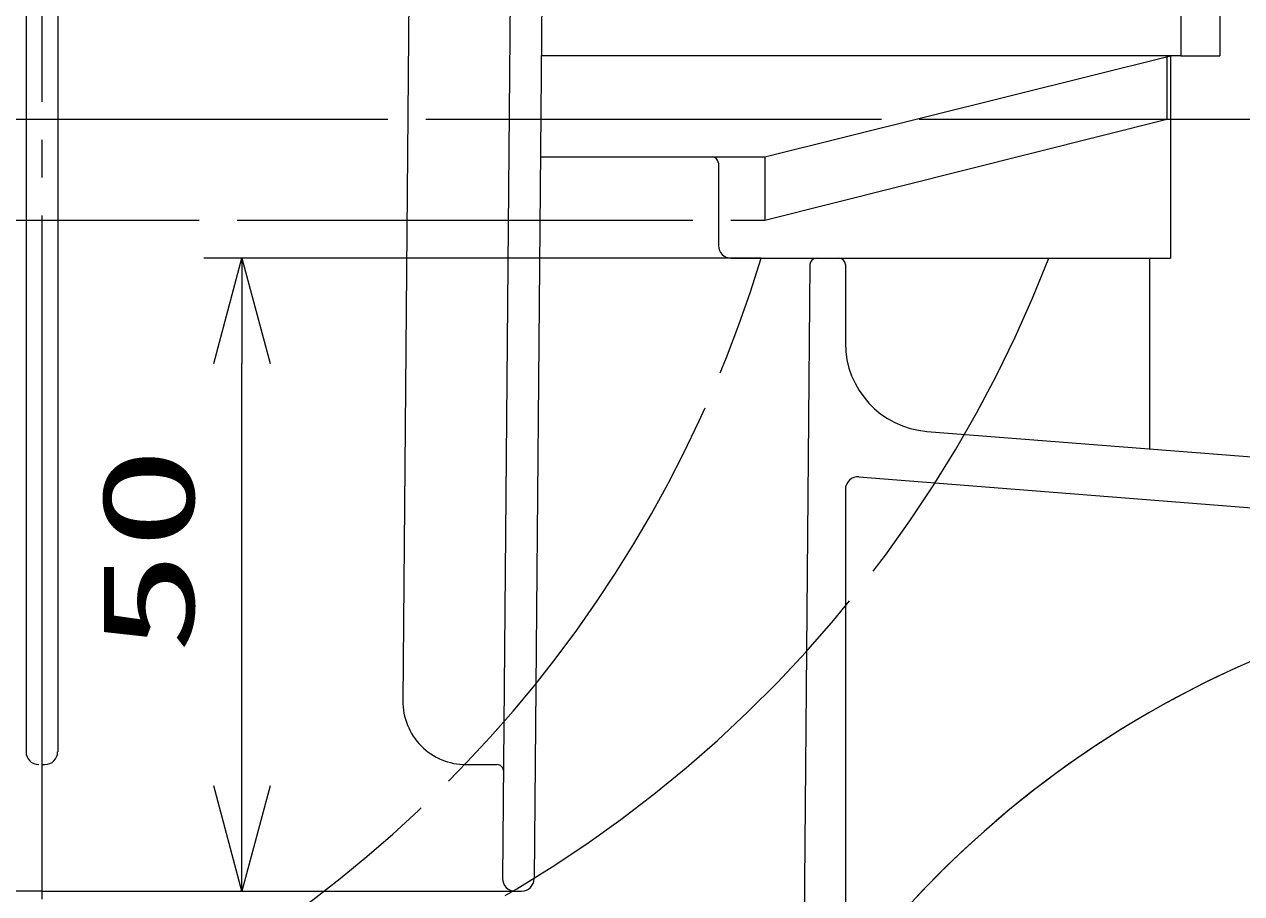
# Model space of a CAD drawing. Units: millimetres on the paper. Extents: x -305 to 305, y -152 to 152.
# Drawn here: x -77.67 to -45.6, y 38.95 to 61.84 of the extents above; entities that cross this region are included whole.
import ezdxf
from ezdxf.enums import TextEntityAlignment as Align

# ---------------------------------------------------------------- set-up
doc = ezdxf.new("R2010")
doc.units = ezdxf.units.MM
doc.linetypes.add('LONG_CHAIN', pattern=[21, 18, -1, 1, -1])
doc.linetypes.add('LONG_DASHED2', pattern=[13, 12, -1])
doc.layers.add('0-1_TV', color=7, linetype='Continuous', lineweight=9)
doc.layers.add('0-2_0', color=7, linetype='Continuous', lineweight=9)
doc.styles.add('ＭＳ ゴシック', font='')
doc.styles.get('ＭＳ ゴシック').set_extended_font_data('MS Gothic')

# ---------------------------------------------------------------- blocks, each defined once
blk = doc.blocks.new('_OPEN30')
at = {"layer": '0-2_0'}
blk.add_line((0, 0), (-1, 0), dxfattribs=at)
blk.add_lwpolyline([(-1, 0.2679), (0, 0), (-1, -0.2679)], dxfattribs=at)

msp = doc.modelspace()

# ---------------------------------------------------------------- linework, layer by layer
at = {"layer": '0-1_TV', "linetype": 'LONG_CHAIN'}
msp.add_line((-77.209, 77.801), (-77.209, 29.091), dxfattribs=at)
at = {"layer": '0-1_TV'}
for p, q in [((-77.626, 65.545), (-77.626, 42.679)), ((-76.792, 65.545), (-76.792, 42.679)), ((-67.518, 64.887), (-67.7, 44.027)), ((-64.851, 64.887), (-65.074, 39.348)), ((-64.023, 64.218), (-64.241, 39.343)), ((-47.209, 64.345), (-47.209, 61.012)), ((-47.209, 61.012), (-64.051, 61.012)), ((-58.162, 58.345), (-47.477, 61.012)), ((-47.477, 61.012), (-47.477, 55.679)), ((-64.075, 58.345), (-58.162, 58.345)), ((-59.385, 58.179), (-59.385, 56.012)), ((-58.256, 55.679), (-72.938, 55.679)), ((-59.051, 55.679), (-47.477, 55.679)), ((-56.978, 55.514), (-57.131, 37.983)), ((-56.042, 55.512), (-56.042, 53.446)), ((-48.029, 55.679), (-48.029, 50.658)), ((-71.938, 41.782), (-71.938, 52.909)), ((-53.892, 51.12), (-37.725, 49.847)), ((-55.683, 49.923), (-39.71, 48.666)), ((-56.042, 49.591), (-56.042, 38.012)), ((-77.209, 42.345), (-77.126, 42.345)), ((-66.033, 42.345), (-65.216, 42.345)), ((-77.209, 39.012), (-89.844, 39.012)), ((-77.209, 39.012), (-70.938, 39.012)), ((-77.209, 39.012), (-64.574, 39.012))]:
    msp.add_line(p, q, dxfattribs=at)
at = {"layer": '0-1_TV', "linetype": 'LONG_DASHED2'}
for p, q in [((-46.178, 64.512), (-46.178, 61.012)), ((-47.574, 61.012), (-47.574, 59.345)), ((-47.209, 61.012), (-46.178, 61.012)), ((-106.094, 59.345), (-47.574, 59.345)), ((-58.162, 56.679), (-47.574, 59.345)), ((-47.574, 59.345), (-37.531, 59.345)), ((-58.162, 58.345), (-58.162, 56.679)), ((-98.061, 56.679), (-58.162, 56.679)), ((-58.256, 55.679), (-50.685, 55.679))]:
    msp.add_line(p, q, dxfattribs=at)
at = {"layer": '0-1_TV'}
for centre, radius, start, end in [((-59.551, 58.179), 0.167, 0, 90), ((-59.051, 56.012), 0.333, 180, 270), ((-56.811, 55.512), 0.167, 90, 179.5), ((-56.209, 55.512), 0.167, 0, 90), ((-53.709, 53.446), 2.333, 180, 265.5), ((-55.709, 49.591), 0.333, 85.5, 180), ((-34.719, 20.613), 26.667, 88.8333, 145.8572), ((-34.719, 20.613), 26.667, 115.2355, 145.8572), ((-66.033, 44.012), 1.667, 179.5, 270), ((-77.292, 42.679), 0.333, 180, 270), ((-77.126, 42.679), 0.333, 270, 0), ((-65.216, 42.179), 0.167, 359.5, 90), ((-64.741, 39.345), 0.333, 179.5, 270), ((-64.574, 39.345), 0.333, 270, 359.5)]:
    msp.add_arc(centre, radius, start, end, dxfattribs=at)
at = {"layer": '0-1_TV', "linetype": 'LONG_DASHED2'}
for centre, start, end in [((-90.14, 65.402), 292.8263, 343.0411), ((-81.776, 67.698), 277.8744, 338.8647)]:
    msp.add_arc(centre, 33.333, start, end, dxfattribs=at)

# ---------------------------------------------------------------- block references
at = {"layer": '0-1_TV', "xscale": 2.77, "yscale": 2.77}
for p, rotation in [((-71.938, 55.679), 90), ((-71.938, 39.012), 270)]:
    msp.add_blockref('_OPEN30', p, dxfattribs=dict(at, rotation=rotation))

# ---------------------------------------------------------------- texts
at = {"layer": '0-1_TV', "style": 'ＭＳ ゴシック', "width": 1.65}
msp.add_text('50', height=2.441, rotation=90, dxfattribs=at).set_placement((-72.468, 45.25), align=Align.BOTTOM_LEFT)

doc.saveas('drawing.dxf')
